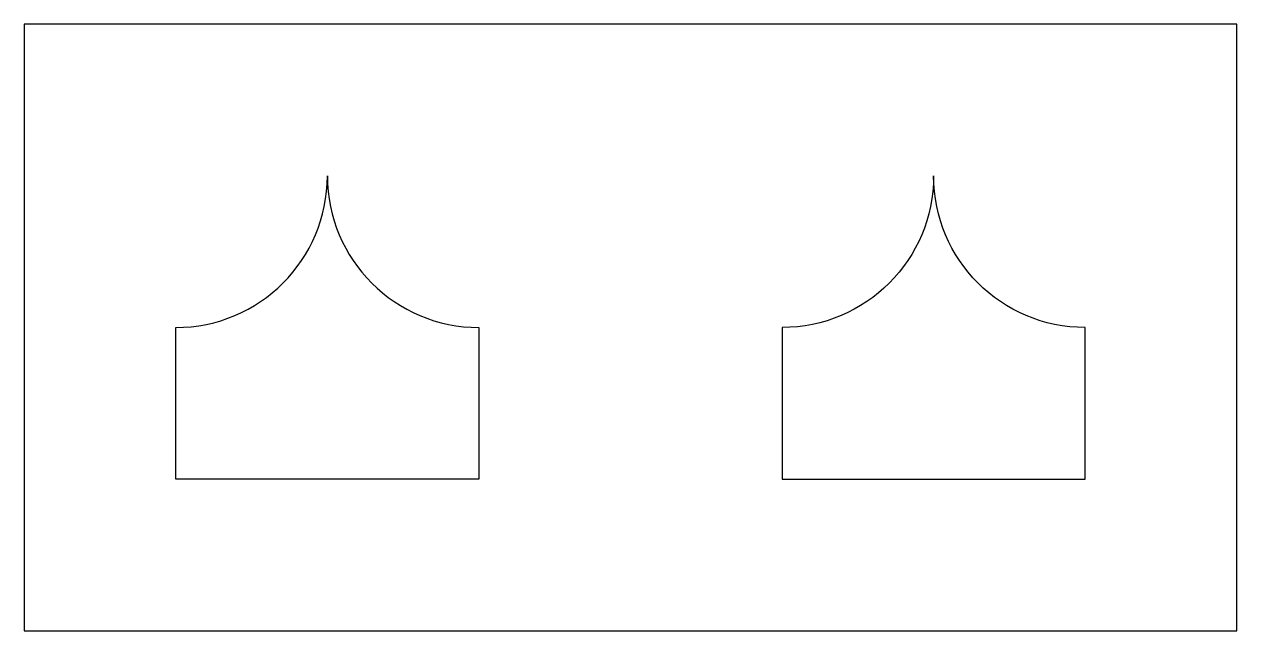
# Model space of a CAD drawing. Extents: x -20 to 20, y -20 to 0.
import ezdxf

# ---------------------------------------------------------------- set-up
doc = ezdxf.new("R2010")
doc.units = 0
doc.layers.add('DEFAULT', color=7, linetype='CONTINUOUS')

msp = doc.modelspace()

# ---------------------------------------------------------------- linework, layer by layer
at = {"layer": 'DEFAULT'}
for p, q in [((20, 0), (-20, 0)), ((-20, 0), (-20, -20)), ((20, -20), (20, 0)), ((-15, -15), (-15, -10)), ((-5, -10), (-5, -15)), ((5, -10), (5, -15)), ((15, -15), (15, -10)), ((-5, -15), (-15, -15)), ((5, -15), (15, -15)), ((-20, -20), (20, -20))]:
    msp.add_line(p, q, dxfattribs=at)
for centre, start, end in [((-15, -5), 270, 0), ((-5, -5), 180, 270)]:
    msp.add_arc(centre, 5, start, end, dxfattribs=at)
at = {"layer": 'DEFAULT', "extrusion": (0, 0, -1)}
for centre, start, end in [((-5, -5), 180, 270), ((-15, -5), 270, 0)]:
    msp.add_arc(centre, 5, start, end, dxfattribs=at)

doc.saveas('drawing.dxf')
